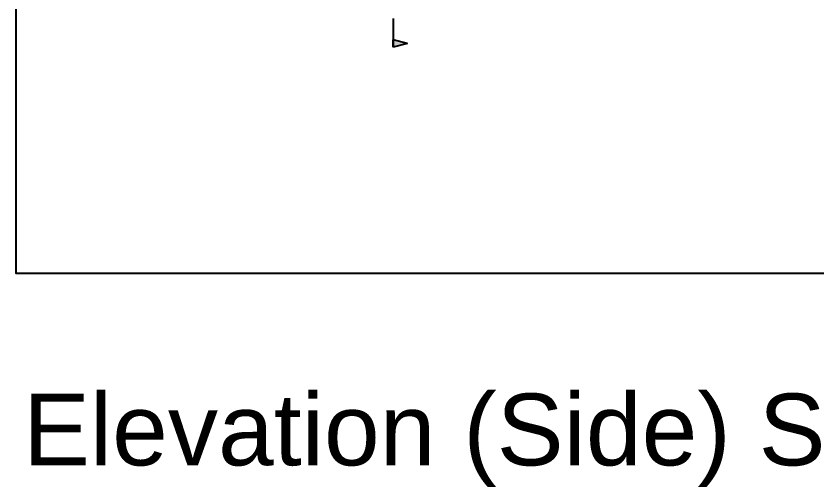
# Model space of a CAD drawing. Header units: inches. Extents: x -3572 to 2430, y -4559 to 3072.
# Drawn here: x -3572 to -2903, y -787 to -393 of the extents above; entities that cross this region are included whole.
import ezdxf

# ---------------------------------------------------------------- set-up
doc = ezdxf.new("R2010")
doc.units = ezdxf.units.IN
doc.header["$MEASUREMENT"] = 0
doc.layers.add('F.P. - Dim & Labels', color=7, linetype='Continuous')
doc.styles.get("Standard").update_dxf_attribs({"font": 'arial.ttf'})

msp = doc.modelspace()

# ---------------------------------------------------------------- hatches: boundary and pattern name
at = {"layer": 'F.P. - Dim & Labels', "transparency": 33554559}
h = msp.add_hatch(color=256, dxfattribs=at)
h.dxf.hatch_style = 1
h.paths.add_polyline_path([(-3244.85162, -416.19058), (-3256.85162, -413.19058), (-3256.85162, -419.19058)])

# ---------------------------------------------------------------- linework, layer by layer
at = {"color": 3}
msp.add_lwpolyline([(-3572.1296, 234.40216), (-2522.79355, 234.40216), (-2522.79355, -608.2942), (-3572.1296, -608.2942)], close=True, dxfattribs=at)
at = {"layer": 'F.P. - Dim & Labels'}
for p, q in [((-3256.85162, -395.19058), (-3256.85162, -419.19058)), ((-3256.85162, -419.19058), (-3256.85162, -413.19058)), ((-3244.85162, -416.19058), (-3256.85162, -413.19058)), ((-3244.85162, -416.19058), (-3256.85162, -419.19058))]:
    msp.add_line(p, q, dxfattribs=at)

# ---------------------------------------------------------------- texts
at = {"color": 3, "insert": (-3566.29042, -708.75187), "char_height": 60, "attachment_point": 1}
msp.add_mtext_dynamic_manual_height_columns('Elevation (Side) Sheets', width=2572.0309593, gutter_width=1, heights=[0], dxfattribs=at)

doc.saveas('drawing.dxf')
